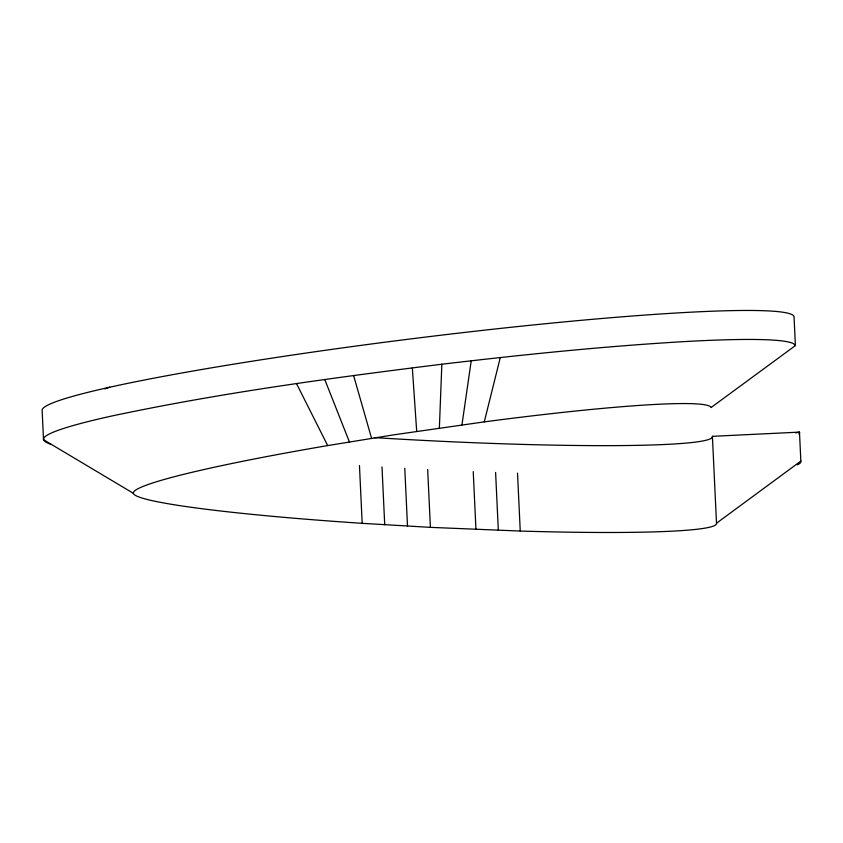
<?xml version="1.0" encoding="UTF-8"?>
<svg xmlns="http://www.w3.org/2000/svg" width="843" height="843" viewBox="0 0 843 843"><rect width="100%" height="100%" fill="white"/><g stroke="black" fill="none" stroke-linecap="round" stroke-linejoin="round"><path stroke-width="1.26" d="M439.372 428.065L441.848 364.229C521.122 354.85 600.564 346.652 680.248 341.836A378.897 25.49 -7.1 0 1 793.685 343.786L795.402 345.588L711.06 407.538A292.057 19.716 -8.4 0 0 484.282 421.879L394.05 434.798L327.695 445.578A292.057 19.716 -8.4 0 0 133.774 491.817L133.31 493.271A292.057 18.809 3 0 0 362.184 523.334L430.404 527.36L520.247 531.048A292.057 18.809 3 0 0 716.508 523.218L800.85 461.089L799.48 432.122L712.409 436.326A292.047 18.809 3 0 1 374.334 437.601M461.953 424.893L471.226 360.793M484.282 421.879L500.289 357.548M104.838 388.897L109.759 387.179M795.623 432.838L799.48 432.122A378.897 24.584 1.7 0 1 798.879 434.04M441.848 364.229C331.109 377.959 220.339 392.943 111.128 416.147A378.897 25.49 -7.1 0 0 43.52 439.709L42.15 410.752A378.897 25.49 -7.1 0 1 410.962 338.886A378.897 25.49 -7.1 0 1 794.032 316.62L795.402 345.588M133.31 493.271L43.52 439.709L45.237 441.69A378.897 24.584 1.7 0 0 51.16 444.409M296.504 383.607L327.695 445.578M324.766 379.519L349.413 441.932M353.607 375.514L371.573 438.328M412.332 367.854L416.695 431.374M712.409 436.326L716.508 523.218M517.518 473.176L520.247 531.048M495.6 472.459L498.329 530.321M473.229 471.606L475.958 529.467M427.675 469.519L430.404 527.36M404.777 468.286L407.506 526.127M381.995 466.948L384.724 524.778M359.455 465.515L362.184 523.334M800.85 461.089A378.897 24.584 1.7 0 1 797.299 464.841"/></g></svg>
